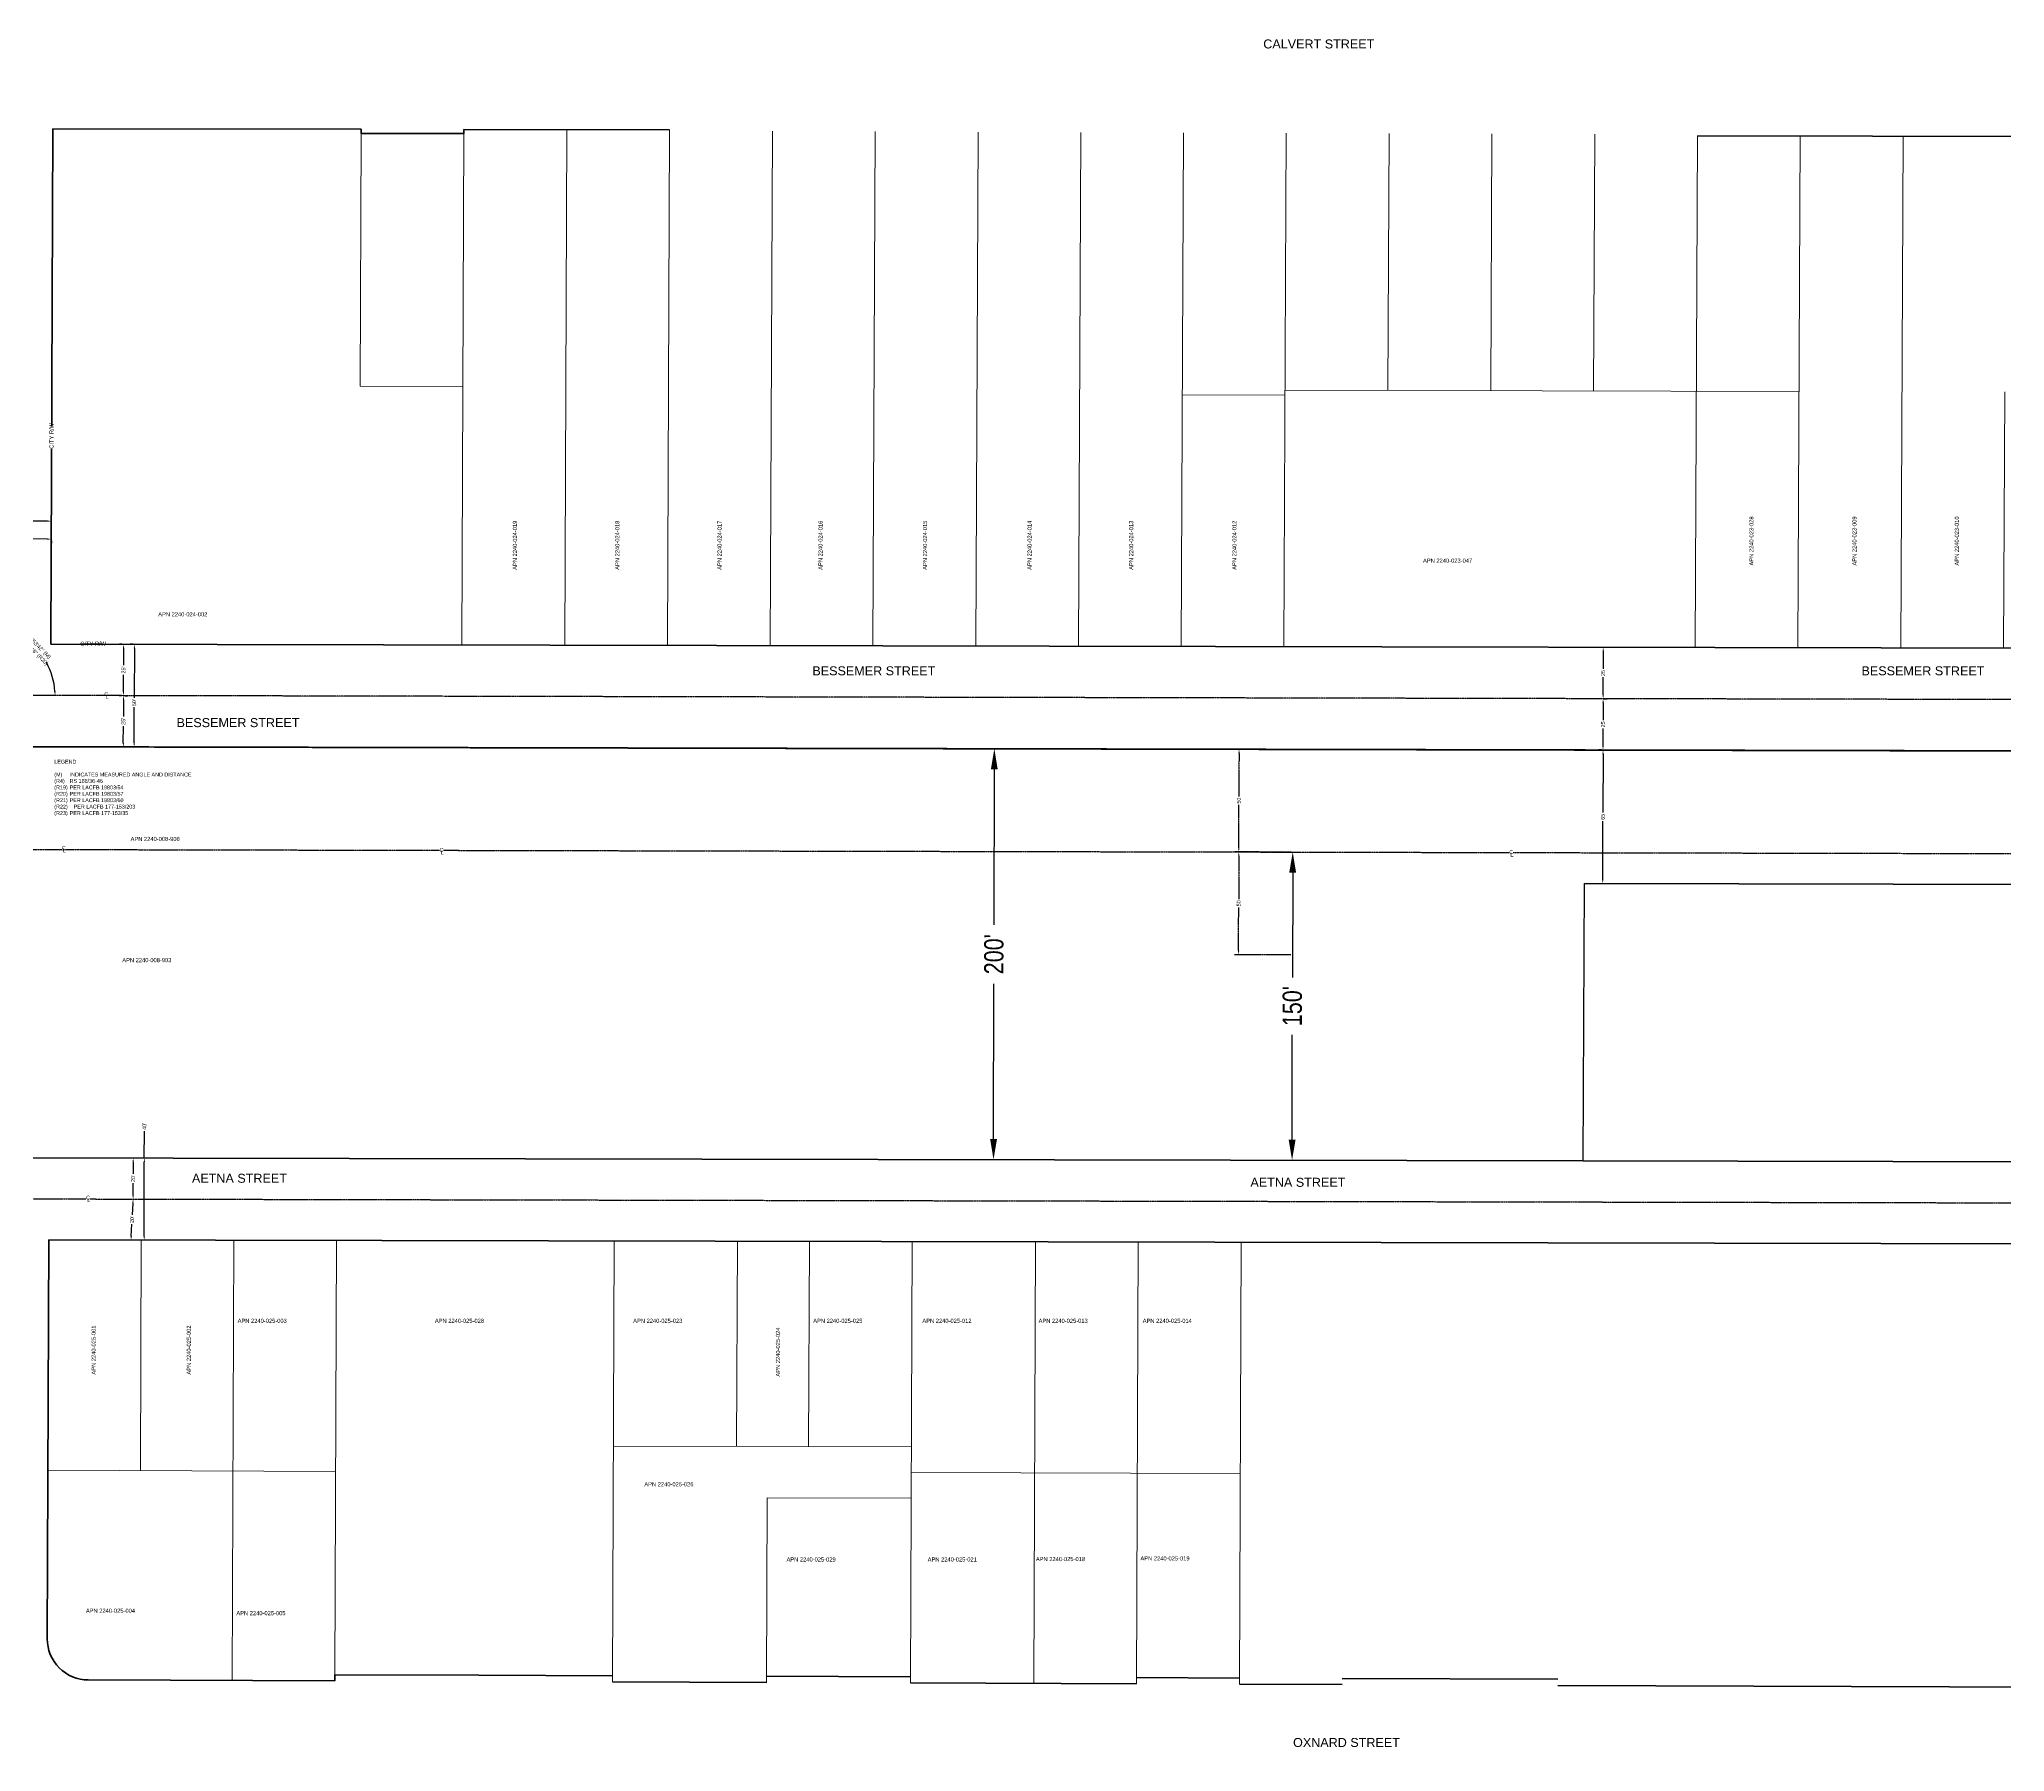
# Model space of a CAD drawing. Header units: feet. Extents: x 6423315 to 6445695, y 1882632 to 1888836.
# Drawn here: x 6427300 to 6428256, y 1887971 to 1888805 of the extents above; entities that cross this region are included whole.
import ezdxf

# ---------------------------------------------------------------- set-up
doc = ezdxf.new("R2010")
doc.units = ezdxf.units.FT
doc.header["$MEASUREMENT"] = 0
doc.linetypes.add('CENTER2', pattern=[1.125, 0.75, -0.125, 0.125, -0.125])
doc.layers.add('No_Plot Layer (Conway to Confirm)', color=30, linetype='Continuous', plot=False)
for name, color, linetype, lineweight in [('R-ANNO-LABL', 2, 'Continuous', 30), ('R-PROP-PRCL', 4, 'Continuous', 18), ('R-Row-Authority', 30, 'Continuous', 140), ('R-Row-Misc-Txto', 171, 'Continuous', 5), ('R-Row-Scl', 1, 'CENTER2', 25), ('R-Row-Sname', 8, 'Continuous', 0), ('R-Row-Srow', 6, 'Continuous', 50), ('V-ALGN-LINE-EXTN-', 7, 'Continuous', 18)]:
    doc.layers.add(name, color=color, linetype=linetype, lineweight=lineweight)
doc.styles.add('CG-Symbol', font='arial.ttf', dxfattribs={"width": 0.8, "height": 0.09375})
doc.styles.add('G1_1 8_0', font='arial.ttf')
doc.styles.add('G4_7 32', font='arial.ttf', dxfattribs={"height": 0.219})
doc.styles.add('NCS1-Anno', font='arial.ttf', dxfattribs={"width": 0.8, "height": 0.09375})
doc.dimstyles.new('Annotative (NCS1)', dxfattribs={"dimscale": 100, "dimtxt": 0.09375, "dimasz": 0.1, "dimexe": 0.1, "dimexo": 0.04, "dimgap": 0.05, "dimtad": 0, "dimdec": 0, "dimzin": 0, "dimdsep": 46, "dimtxsty": 'NCS1-Anno', "dimcen": 0.05, "dimaunit": 1, "dimadec": 3, "dimazin": 0, "dimtfac": 1, "dimtdec": 0, "dimtofl": 0, "dimtmove": 0, "dimatfit": 3, "dimfxl": 0.1, "dimtolj": 1, "dimtzin": 0, "dimarcsym": 0})

# ---------------------------------------------------------------- blocks, each defined once
blk = doc.blocks.new('*D3')
at = {"layer": 'Defpoints', "color": 0}
for p in [(6427909.69, 1888409.15), (6428051.66, 1888408.85), (6428051.35, 1888258.85)]:
    blk.add_point(p, dxfattribs=at)
at = {"layer": 'R-ANNO-LABL', "color": 0, "lineweight": -2}
for p, q in [((6427909.67, 1888399.15), (6427909.56, 1888348.07)), ((6427909.4, 1888269.15), (6427909.5, 1888320.22))]:
    blk.add_line(p, q, dxfattribs=at)
at = {"layer": 'R-ANNO-LABL', "color": 0}
for points in [[(6427908, 1888399.15), (6427911.33, 1888399.14), (6427909.69, 1888409.15)], [(6427907.73, 1888269.15), (6427911.06, 1888269.14), (6427909.38, 1888259.15)]]:
    blk.add_solid(points, dxfattribs=at)
at = {"layer": 'R-ANNO-LABL', "color": 0, "insert": (6427909.53, 1888334.15), "char_height": 9.375, "attachment_point": 5, "rotation": 89.88098, "style": 'NCS1-Anno'}
blk.add_mtext("\\A1;150'", dxfattribs=at)
blk = doc.blocks.new('*D4')
at = {"layer": 'Defpoints', "color": 0}
for p in [(6427764.46, 1888459.41), (6428051.75, 1888458.82), (6428051.35, 1888258.85)]:
    blk.add_point(p, dxfattribs=at)
at = {"layer": 'R-ANNO-LABL', "color": 0, "lineweight": -2}
for p, q in [((6427764.44, 1888449.41), (6427764.29, 1888373.76)), ((6427764.08, 1888269.44), (6427764.23, 1888345.08))]:
    blk.add_line(p, q, dxfattribs=at)
at = {"layer": 'R-ANNO-LABL', "color": 0}
for points in [[(6427762.77, 1888449.41), (6427766.11, 1888449.4), (6427764.46, 1888459.41)], [(6427762.41, 1888269.44), (6427765.74, 1888269.43), (6427764.06, 1888259.44)]]:
    blk.add_solid(points, dxfattribs=at)
at = {"layer": 'R-ANNO-LABL', "color": 0, "insert": (6427764.26, 1888359.42), "char_height": 9.375, "attachment_point": 5, "rotation": 89.88376, "style": 'NCS1-Anno'}
blk.add_mtext("\\A1;200'", dxfattribs=at)
blk = doc.blocks.new('*D8')
at = {"layer": 'Defpoints', "color": 0, "transparency": 16777216}
for p in [(6425954.99, 1888533.21), (6424633.32, 1888245.96), (6428594.95, 1888237.72), (6425921.82, 1888224.82), (6425952.84, 1887971.28)]:
    blk.add_point(p, dxfattribs=at)
at = {"layer": 'R-ANNO-LABL', "color": 0, "lineweight": -2, "transparency": 16777216}
for start, end in [(182.98141, 211.82576), (237.83587, 266.68022)]:
    blk.add_arc((6425953.88, 1888243.22), 36.96, start, end, dxfattribs=at)
at = {"layer": 'R-ANNO-LABL', "color": 0, "transparency": 16777216}
for points in [[(6425916.64, 1888241.29), (6425917.3, 1888241.3), (6425916.92, 1888243.29)], [(6425951.75, 1888206.65), (6425951.73, 1888205.98), (6425953.74, 1888206.26)]]:
    blk.add_solid(points, dxfattribs=at)
at = {"layer": 'R-ANNO-LABL', "color": 0, "transparency": 16777216, "insert": (6425927.67, 1888217.16), "char_height": 1.875, "width": 27.8597, "attachment_point": 5, "rotation": 314.83081, "style": 'NCS1-Anno'}
blk.add_mtext('\\A1;89°54\'0" (M) \\P89%%D53\'50" (R16)', dxfattribs=at)
blk = doc.blocks.new('*D10')
at = {"layer": 'Defpoints', "color": 0, "transparency": 16777216}
for p in [(6427276.4, 1888791.6), (6427282.97, 1888424.29), (6425954.58, 1888413.21), (6428595.59, 1888407.72), (6427274.27, 1888240.39)]:
    blk.add_point(p, dxfattribs=at)
at = {"layer": 'R-ANNO-LABL', "color": 0, "lineweight": -2, "transparency": 16777216}
for start, end in [(70.69086, 82.61014), (7.04925, 18.96853)]:
    blk.add_arc((6427274.93, 1888410.46), 16, start, end, dxfattribs=at)
at = {"layer": 'R-ANNO-LABL', "color": 0, "transparency": 16777216}
for points in [[(6427276.96, 1888426), (6427277.01, 1888426.66), (6427274.99, 1888426.46)], [(6427291.14, 1888412.45), (6427290.47, 1888412.41), (6427290.92, 1888410.43)]]:
    blk.add_solid(points, dxfattribs=at)
at = {"layer": 'R-ANNO-LABL', "color": 0, "transparency": 16777216, "insert": (6427286.27, 1888421.74), "char_height": 1.875, "width": 12.9679, "attachment_point": 5, "rotation": 314.82969, "style": 'NCS1-Anno'}
blk.add_mtext('\\A1;89°53\'51"(M)', dxfattribs=at)
blk = doc.blocks.new('Centerline')
at = {"insert": (-0.032, 0.064), "char_height": 0.0938, "attachment_point": 1, "style": 'NCS1-Anno', "bg_fill": 3, "box_fill_scale": 1, "bg_fill_color": 256, "bg_fill_transparency": 0}
blk.add_mtext_dynamic_manual_height_columns('C', width=0.09375, gutter_width=0.469, heights=[0.132], dxfattribs=at)
at = {"insert": (-0.005, 0.002), "char_height": 0.0938, "attachment_point": 1, "style": 'NCS1-Anno'}
blk.add_mtext_dynamic_manual_height_columns('L', width=0.09375, gutter_width=0.469, heights=[0], dxfattribs=at)
blk = doc.blocks.new('*D14')
at = {"layer": 'Defpoints', "color": 0, "transparency": 16777216}
for p in [(6427276.4, 1888791.6), (6427291.34, 1888513.12), (6427275.22, 1888485.4), (6428595.94, 1888482.71), (6427274.27, 1888240.39)]:
    blk.add_point(p, dxfattribs=at)
at = {"layer": 'R-ANNO-LABL', "color": 0, "lineweight": -2, "transparency": 16777216}
for start, end in [(59.862, 86.20497), (3.45675, 29.79972)]:
    blk.add_arc((6427275.22, 1888485.4), 32.07, start, end, dxfattribs=at)
at = {"layer": 'R-ANNO-LABL', "color": 0, "transparency": 16777216}
for points in [[(6427277.33, 1888517.07), (6427277.35, 1888517.74), (6427275.34, 1888517.47)], [(6427307.56, 1888487.34), (6427306.9, 1888487.32), (6427307.29, 1888485.33)]]:
    blk.add_solid(points, dxfattribs=at)
at = {"layer": 'R-ANNO-LABL', "color": 0, "transparency": 16777216, "insert": (6427297.96, 1888508.01), "char_height": 1.875, "attachment_point": 5, "rotation": 314.83086, "style": 'NCS1-Anno'}
blk.add_mtext('\\A1;89°53\'42" (M) \\P89%%D53\'46" (R20)', dxfattribs=at)
blk = doc.blocks.new('*D38')
at = {"layer": 'Defpoints', "color": 0}
for p in [(6427245.51, 1888561.7), (6427305.51, 1888561.47), (6427305.51, 1888561.47)]:
    blk.add_point(p, dxfattribs=at)
at = {"layer": 'R-ANNO-LABL', "color": 0, "lineweight": -2}
for p, q in [((6427245.51, 1888560.9), (6427245.5, 1888559.7)), ((6427247.51, 1888561.7), (6427270.73, 1888561.61)), ((6427303.51, 1888561.48), (6427275.28, 1888561.59)), ((6427305.51, 1888560.67), (6427305.5, 1888559.47))]:
    blk.add_line(p, q, dxfattribs=at)
at = {"layer": 'R-ANNO-LABL', "color": 0}
for points in [[(6427247.51, 1888562.03), (6427247.51, 1888561.36), (6427245.51, 1888561.7)], [(6427303.51, 1888561.81), (6427303.51, 1888561.15), (6427305.51, 1888561.47)]]:
    blk.add_solid(points, dxfattribs=at)
at = {"layer": 'R-ANNO-LABL', "color": 0, "insert": (6427273.01, 1888561.6), "char_height": 1.875, "attachment_point": 5, "rotation": 359.77841, "style": 'NCS1-Anno'}
blk.add_mtext("\\A1;60'", dxfattribs=at)
blk = doc.blocks.new('*D39')
at = {"layer": 'Defpoints', "color": 0}
for p in [(6427340.57, 1888485.27), (6427340.57, 1888485.27), (6427340.52, 1888460.27)]:
    blk.add_point(p, dxfattribs=at)
at = {"layer": 'R-ANNO-LABL', "color": 0, "lineweight": -2}
for p, q in [((6427339.77, 1888485.27), (6427338.57, 1888485.27)), ((6427340.57, 1888483.27), (6427340.55, 1888475.05)), ((6427340.52, 1888462.27), (6427340.54, 1888470.48)), ((6427339.72, 1888460.27), (6427338.52, 1888460.27))]:
    blk.add_line(p, q, dxfattribs=at)
at = {"layer": 'R-ANNO-LABL', "color": 0}
for points in [[(6427340.23, 1888483.27), (6427340.9, 1888483.27), (6427340.57, 1888485.27)], [(6427340.19, 1888462.27), (6427340.86, 1888462.27), (6427340.52, 1888460.27)]]:
    blk.add_solid(points, dxfattribs=at)
at = {"layer": 'R-ANNO-LABL', "color": 0, "insert": (6427340.54, 1888472.77), "char_height": 1.875, "attachment_point": 5, "rotation": 89.8833, "style": 'NCS1-Anno'}
blk.add_mtext("\\A1;25'", dxfattribs=at)
blk = doc.blocks.new('*D40')
at = {"layer": 'Defpoints', "color": 0}
for p in [(6427340.62, 1888510.27), (6427340.62, 1888510.27), (6427340.57, 1888485.27)]:
    blk.add_point(p, dxfattribs=at)
at = {"layer": 'R-ANNO-LABL', "color": 0, "lineweight": -2}
for p, q in [((6427339.82, 1888510.27), (6427338.62, 1888510.27)), ((6427340.62, 1888508.27), (6427340.6, 1888500.05)), ((6427340.57, 1888487.27), (6427340.59, 1888495.48)), ((6427341.37, 1888485.27), (6427342.57, 1888485.26))]:
    blk.add_line(p, q, dxfattribs=at)
at = {"layer": 'R-ANNO-LABL', "color": 0}
for points in [[(6427340.29, 1888508.27), (6427340.95, 1888508.27), (6427340.62, 1888510.27)], [(6427340.24, 1888487.27), (6427340.91, 1888487.27), (6427340.57, 1888485.27)]]:
    blk.add_solid(points, dxfattribs=at)
at = {"layer": 'R-ANNO-LABL', "color": 0, "insert": (6427340.6, 1888497.77), "char_height": 1.875, "attachment_point": 5, "rotation": 89.87886, "style": 'NCS1-Anno'}
blk.add_mtext("\\A1;25'", dxfattribs=at)
blk = doc.blocks.new('*D41')
at = {"layer": 'Defpoints', "color": 0}
for p in [(6427345.89, 1888510.26), (6427345.79, 1888460.26), (6427345.79, 1888460.26)]:
    blk.add_point(p, dxfattribs=at)
at = {"layer": 'R-ANNO-LABL', "color": 0, "lineweight": -2}
for p, q in [((6427345.09, 1888510.26), (6427343.89, 1888510.26)), ((6427345.89, 1888508.26), (6427345.84, 1888484.14)), ((6427345.79, 1888462.26), (6427345.83, 1888479.6)), ((6427344.99, 1888460.26), (6427343.79, 1888460.26))]:
    blk.add_line(p, q, dxfattribs=at)
at = {"layer": 'R-ANNO-LABL', "color": 0}
for points in [[(6427345.56, 1888508.26), (6427346.22, 1888508.26), (6427345.89, 1888510.26)], [(6427345.46, 1888462.26), (6427346.13, 1888462.26), (6427345.79, 1888460.26)]]:
    blk.add_solid(points, dxfattribs=at)
at = {"layer": 'R-ANNO-LABL', "color": 0, "insert": (6427345.83, 1888481.87), "char_height": 1.875, "attachment_point": 5, "rotation": 89.8833, "style": 'NCS1-Anno'}
blk.add_mtext("\\A1;50'", dxfattribs=at)
blk = doc.blocks.new('*D42')
at = {"layer": 'Defpoints', "color": 0}
for p in [(6427345.31, 1888260.25), (6427345.31, 1888260.25), (6427345.27, 1888240.25)]:
    blk.add_point(p, dxfattribs=at)
at = {"layer": 'R-ANNO-LABL', "color": 0, "lineweight": -2}
for p, q in [((6427345.31, 1888258.25), (6427345.3, 1888252.53)), ((6427345.28, 1888242.25), (6427345.29, 1888247.96))]:
    blk.add_line(p, q, dxfattribs=at)
at = {"layer": 'R-ANNO-LABL', "color": 0}
for points in [[(6427344.97, 1888258.25), (6427345.64, 1888258.25), (6427345.31, 1888260.25)], [(6427344.94, 1888242.25), (6427345.61, 1888242.25), (6427345.27, 1888240.25)]]:
    blk.add_solid(points, dxfattribs=at)
at = {"layer": 'R-ANNO-LABL', "color": 0, "insert": (6427345.29, 1888250.25), "char_height": 1.875, "attachment_point": 5, "rotation": 89.88589, "style": 'NCS1-Anno'}
blk.add_mtext("\\A1;20'", dxfattribs=at)
blk = doc.blocks.new('*D43')
at = {"layer": 'Defpoints', "color": 0}
for p in [(6427345.27, 1888240.25), (6427344.28, 1888220.25), (6427344.28, 1888220.25)]:
    blk.add_point(p, dxfattribs=at)
at = {"layer": 'R-ANNO-LABL', "color": 0, "lineweight": -2}
for p, q in [((6427345.17, 1888238.25), (6427344.89, 1888232.53)), ((6427344.38, 1888222.25), (6427344.66, 1888227.97))]:
    blk.add_line(p, q, dxfattribs=at)
at = {"layer": 'R-ANNO-LABL', "color": 0}
for points in [[(6427344.84, 1888238.27), (6427345.51, 1888238.23), (6427345.27, 1888240.25)], [(6427344.04, 1888222.26), (6427344.71, 1888222.23), (6427344.28, 1888220.25)]]:
    blk.add_solid(points, dxfattribs=at)
at = {"layer": 'R-ANNO-LABL', "color": 0, "insert": (6427344.77, 1888230.25), "char_height": 1.875, "attachment_point": 5, "rotation": 87.15459, "style": 'NCS1-Anno'}
blk.add_mtext("\\A1;20'", dxfattribs=at)
blk = doc.blocks.new('*D44')
at = {"layer": 'Defpoints', "color": 0}
for p in [(6427350.74, 1888260.24), (6427350.74, 1888260.24), (6427350.67, 1888220.24)]:
    blk.add_point(p, dxfattribs=at)
at = {"layer": 'R-ANNO-LABL', "color": 0, "lineweight": -2}
for p, q in [((6427350.74, 1888260.24), (6427350.77, 1888273.33)), ((6427350.67, 1888222.24), (6427350.74, 1888258.24))]:
    blk.add_line(p, q, dxfattribs=at)
at = {"layer": 'R-ANNO-LABL', "color": 0}
for points in [[(6427350.41, 1888258.24), (6427351.07, 1888258.24), (6427350.74, 1888260.24)], [(6427350.34, 1888222.24), (6427351, 1888222.24), (6427350.67, 1888220.24)]]:
    blk.add_solid(points, dxfattribs=at)
at = {"layer": 'R-ANNO-LABL', "color": 0, "insert": (6427350.77, 1888275.63), "char_height": 1.875, "attachment_point": 5, "rotation": 89.88861, "style": 'NCS1-Anno'}
blk.add_mtext("\\A1;40'", dxfattribs=at)
blk = doc.blocks.new('*D50')
at = {"layer": 'Defpoints', "color": 0}
for p in [(6427275.55, 1888570.33), (6427305.55, 1888570.21), (6427305.55, 1888570.21)]:
    blk.add_point(p, dxfattribs=at)
at = {"layer": 'R-ANNO-LABL', "color": 0, "lineweight": -2}
for p, q in [((6427275.55, 1888571.13), (6427275.55, 1888572.33)), ((6427277.55, 1888570.32), (6427288.27, 1888570.28)), ((6427303.55, 1888570.22), (6427292.82, 1888570.26)), ((6427305.55, 1888571.01), (6427305.55, 1888572.21))]:
    blk.add_line(p, q, dxfattribs=at)
at = {"layer": 'R-ANNO-LABL', "color": 0}
for points in [[(6427277.55, 1888570.65), (6427277.54, 1888569.98), (6427275.55, 1888570.33)], [(6427303.55, 1888570.55), (6427303.54, 1888569.88), (6427305.55, 1888570.21)]]:
    blk.add_solid(points, dxfattribs=at)
at = {"layer": 'R-ANNO-LABL', "color": 0, "insert": (6427290.55, 1888570.27), "char_height": 1.875, "attachment_point": 5, "rotation": 359.77841, "style": 'NCS1-Anno'}
blk.add_mtext("\\A1;30'", dxfattribs=at)
blk = doc.blocks.new('*D564')
at = {"layer": 'Defpoints', "color": 0, "transparency": 16777216}
for p in [(6427883.45, 1888409.2), (6427909.69, 1888409.15), (6427909.58, 1888359.15)]:
    blk.add_point(p, dxfattribs=at)
at = {"layer": 'R-Row-Scl', "color": 0, "lineweight": -2, "transparency": 16777216}
for p, q in [((6427908.89, 1888409.15), (6427881.45, 1888409.2)), ((6427883.45, 1888407.2), (6427883.4, 1888386.27)), ((6427883.35, 1888361.2), (6427883.39, 1888382.13)), ((6427908.78, 1888359.15), (6427881.35, 1888359.2))]:
    blk.add_line(p, q, dxfattribs=at)
at = {"layer": 'R-Row-Scl', "color": 0, "transparency": 16777216}
for points in [[(6427883.11, 1888407.2), (6427883.78, 1888407.2), (6427883.45, 1888409.2)], [(6427883.02, 1888361.2), (6427883.68, 1888361.2), (6427883.35, 1888359.2)]]:
    blk.add_solid(points, dxfattribs=at)
at = {"layer": 'R-Row-Scl', "color": 0, "transparency": 16777216, "insert": (6427883.4, 1888384.2), "char_height": 1.875, "attachment_point": 5, "rotation": 89.88098, "style": 'NCS1-Anno'}
blk.add_mtext('\\A1;50', dxfattribs=at)
blk = doc.blocks.new('*D565')
at = {"layer": 'Defpoints', "color": 0, "transparency": 16777216}
for p in [(6427883.55, 1888459.2), (6427883.55, 1888459.2), (6427883.45, 1888409.2)]:
    blk.add_point(p, dxfattribs=at)
at = {"layer": 'R-Row-Scl', "color": 0, "lineweight": -2, "transparency": 16777216}
for p, q in [((6427882.75, 1888459.2), (6427881.55, 1888459.2)), ((6427883.55, 1888457.2), (6427883.51, 1888436.27)), ((6427883.45, 1888411.2), (6427883.5, 1888432.13)), ((6427882.65, 1888409.2), (6427881.45, 1888409.2))]:
    blk.add_line(p, q, dxfattribs=at)
at = {"layer": 'R-Row-Scl', "color": 0, "transparency": 16777216}
for points in [[(6427883.22, 1888457.2), (6427883.88, 1888457.2), (6427883.55, 1888459.2)], [(6427883.12, 1888411.2), (6427883.79, 1888411.2), (6427883.45, 1888409.2)]]:
    blk.add_solid(points, dxfattribs=at)
at = {"layer": 'R-Row-Scl', "color": 0, "transparency": 16777216, "insert": (6427883.5, 1888434.2), "char_height": 1.875, "attachment_point": 5, "rotation": 89.88098, "style": 'NCS1-Anno'}
blk.add_mtext('\\A1;50', dxfattribs=at)
blk = doc.blocks.new('*D566')
at = {"layer": 'Defpoints', "color": 0, "transparency": 16777216}
for p in [(6428060.38, 1888508.85), (6428060.33, 1888483.77), (6428060.77, 1888483.77)]:
    blk.add_point(p, dxfattribs=at)
at = {"layer": 'V-ALGN-LINE-EXTN-', "color": 0, "lineweight": -2, "transparency": 16777216}
for p, q in [((6428060.82, 1888506.85), (6428060.8, 1888498.41)), ((6428061.18, 1888508.85), (6428062.82, 1888508.85)), ((6428060.77, 1888485.77), (6428060.79, 1888494.22)), ((6428061.13, 1888483.77), (6428062.77, 1888483.77))]:
    blk.add_line(p, q, dxfattribs=at)
at = {"layer": 'V-ALGN-LINE-EXTN-', "color": 0, "transparency": 16777216}
for points in [[(6428060.48, 1888506.85), (6428061.15, 1888506.85), (6428060.82, 1888508.85)], [(6428060.44, 1888485.77), (6428061.11, 1888485.77), (6428060.77, 1888483.77)]]:
    blk.add_solid(points, dxfattribs=at)
at = {"layer": 'V-ALGN-LINE-EXTN-', "color": 0, "transparency": 16777216, "insert": (6428060.8, 1888496.31), "char_height": 1.875, "attachment_point": 5, "rotation": 89.88098, "style": 'NCS1-Anno'}
blk.add_mtext('\\A1;25', dxfattribs=at)
blk = doc.blocks.new('*D567')
at = {"layer": 'Defpoints', "color": 0, "transparency": 16777216}
for p in [(6428060.77, 1888483.77), (6428060.72, 1888458.83), (6428060.72, 1888458.83)]:
    blk.add_point(p, dxfattribs=at)
at = {"layer": 'V-ALGN-LINE-EXTN-', "color": 0, "lineweight": -2, "transparency": 16777216}
for p, q in [((6428059.97, 1888483.77), (6428058.77, 1888483.78)), ((6428060.76, 1888481.77), (6428060.75, 1888473.4)), ((6428060.72, 1888460.83), (6428060.74, 1888469.21)), ((6428059.92, 1888458.83), (6428058.72, 1888458.84))]:
    blk.add_line(p, q, dxfattribs=at)
at = {"layer": 'V-ALGN-LINE-EXTN-', "color": 0, "transparency": 16777216}
for points in [[(6428060.43, 1888481.77), (6428061.1, 1888481.77), (6428060.77, 1888483.77)], [(6428060.39, 1888460.83), (6428061.05, 1888460.83), (6428060.72, 1888458.83)]]:
    blk.add_solid(points, dxfattribs=at)
at = {"layer": 'V-ALGN-LINE-EXTN-', "color": 0, "transparency": 16777216, "insert": (6428060.74, 1888471.3), "char_height": 1.875, "attachment_point": 5, "rotation": 89.88098, "style": 'NCS1-Anno'}
blk.add_mtext('\\A1;25', dxfattribs=at)
blk = doc.blocks.new('*D568')
at = {"layer": 'Defpoints', "color": 0, "transparency": 16777216}
for p in [(6428051.77, 1888458.79), (6428060.73, 1888458.77), (6428051.64, 1888393.85)]:
    blk.add_point(p, dxfattribs=at)
at = {"layer": 'V-ALGN-LINE-EXTN-', "color": 0, "lineweight": -2, "transparency": 16777216}
for p, q in [((6428052.57, 1888458.79), (6428062.73, 1888458.77)), ((6428060.72, 1888456.77), (6428060.66, 1888428.39)), ((6428060.6, 1888395.83), (6428060.66, 1888424.22)), ((6428052.44, 1888393.85), (6428062.59, 1888393.83))]:
    blk.add_line(p, q, dxfattribs=at)
at = {"layer": 'V-ALGN-LINE-EXTN-', "color": 0, "transparency": 16777216}
for points in [[(6428060.39, 1888456.77), (6428061.06, 1888456.77), (6428060.73, 1888458.77)], [(6428060.26, 1888395.83), (6428060.93, 1888395.83), (6428060.59, 1888393.83)]]:
    blk.add_solid(points, dxfattribs=at)
at = {"layer": 'V-ALGN-LINE-EXTN-', "color": 0, "transparency": 16777216, "insert": (6428060.66, 1888426.3), "char_height": 1.875, "attachment_point": 5, "rotation": 89.88098, "style": 'NCS1-Anno'}
blk.add_mtext('\\A1;65', dxfattribs=at)

msp = doc.modelspace()

# ---------------------------------------------------------------- linework, layer by layer
at = {"layer": 'No_Plot Layer (Conway to Confirm)'}
msp.add_line((6428051.12, 1888258.84), (6428051.64, 1888393.85), dxfattribs=at)
at = {"layer": 'R-PROP-PRCL'}
for p, q in [((6427455.8, 1888635.92), (6427456.28, 1888758.92)), ((6427505.31, 1888509.93), (6427506.28, 1888758.81)), ((6427555.38, 1888509.91), (6427556.41, 1888760.71)), ((6427606.43, 1888760.61), (6427605.39, 1888509.81)), ((6427655.39, 1888509.7), (6427656.46, 1888759.99)), ((6427706.48, 1888759.81), (6427705.4, 1888509.6)), ((6427755.41, 1888509.49), (6427756.51, 1888759.62)), ((6427806.53, 1888759.44), (6427805.42, 1888509.39)), ((6427855.43, 1888509.28), (6427856.56, 1888759.25)), ((6427906.58, 1888759.07), (6427905.43, 1888509.18)), ((6427956.61, 1888758.88), (6427956.02, 1888633.9)), ((6428006.63, 1888758.7), (6428006.07, 1888633.76)), ((6428056.66, 1888758.51), (6428056.09, 1888633.63)), ((6428105.6, 1888508.68), (6428106.68, 1888757.72)), ((6428156.7, 1888757.61), (6428155.61, 1888508.58)), ((6428206.73, 1888757.51), (6428205.68, 1888508.47)), ((6427505.8, 1888635.82), (6427455.8, 1888635.92)), ((6427906.01, 1888634.04), (6428156.16, 1888633.35)), ((6427855.98, 1888631.73), (6427906, 1888631.54)), ((6428256.22, 1888633.08), (6428255.69, 1888508.37)), ((6427349.25, 1888220.24), (6427348.83, 1888108.13)), ((6427394.28, 1888220.15), (6427393.46, 1888005.94)), ((6427444.3, 1888220.05), (6427443.5, 1888008.76)), ((6427579.37, 1888219.78), (6427578.56, 1888005.26)), ((6427639.4, 1888219.71), (6427639.02, 1888119.79)), ((6427674.42, 1888219.64), (6427674.04, 1888119.72)), ((6427724.45, 1888219.53), (6427723.63, 1888004.73)), ((6427784.48, 1888219.41), (6427783.66, 1888004.5)), ((6427834.5, 1888219.3), (6427833.69, 1888004.32)), ((6427884.53, 1888219.2), (6427883.72, 1888004.14)), ((6427578.99, 1888119.91), (6427724.07, 1888119.62)), ((6427303.81, 1888108.34), (6427443.88, 1888107.69)), ((6427724.02, 1888107.14), (6427884.1, 1888106.67)), ((6427653.94, 1888094.78), (6427653.6, 1888004.98)), ((6427723.98, 1888094.65), (6427653.94, 1888094.78))]:
    msp.add_line(p, q, dxfattribs=at)
at = {"layer": 'R-Row-Authority'}
for p, q in [((6428595.85, 1888457.66), (6427245.12, 1888460.47)), ((6428051.64, 1888393.85), (6428552.6, 1888392.81)), ((6427274.35, 1888260.39), (6428051.12, 1888258.84))]:
    msp.add_line(p, q, dxfattribs=at)
msp.add_lwpolyline([(6425954.69, 1888463.21), (6428595.76, 1888457.72), (6430203.76, 1888454.59, -0.000327)], format="xyb", dxfattribs=at)
at = {"layer": 'R-Row-Scl'}
msp.add_line((6427274.31, 1888240.39), (6428595.01, 1888237.76), dxfattribs=at)
msp.add_lwpolyline([(6425954.58, 1888413.21), (6428595.65, 1888407.72), (6430203.66, 1888404.59, -0.000327)], format="xyb", dxfattribs=at)
at = {"layer": 'R-Row-Srow'}
for p, q in [((6427305.31, 1888510.34), (6427306.28, 1888761.23)), ((6427456.28, 1888760.92), (6427306.28, 1888761.23)), ((6427456.28, 1888758.92), (6427456.28, 1888760.92)), ((6427506.28, 1888758.81), (6427456.28, 1888758.92)), ((6427506.28, 1888758.81), (6427506.28, 1888760.81)), ((6427606.43, 1888760.61), (6427506.28, 1888760.81)), ((6428406.91, 1888757.09), (6428106.68, 1888757.72)), ((6428051.12, 1888258.84), (6428565.08, 1888257.82)), ((6427303.49, 1888026.27), (6427304.23, 1888220.33)), ((6427304.23, 1888220.33), (6428564.93, 1888217.82)), ((6427323.42, 1888006.2), (6427443.49, 1888005.76)), ((6427443.5, 1888008.76), (6427443.49, 1888005.76)), ((6427443.5, 1888008.76), (6427513.54, 1888008.5)), ((6427513.54, 1888008.5), (6427578.57, 1888008.26)), ((6427578.56, 1888005.26), (6427653.6, 1888004.98)), ((6427653.61, 1888007.98), (6427723.64, 1888007.73)), ((6427723.63, 1888004.73), (6427833.69, 1888004.32)), ((6427833.7, 1888007.32), (6427883.73, 1888007.14)), ((6427883.72, 1888004.14), (6427933.74, 1888003.95)), ((6427933.75, 1888006.95), (6428038.8, 1888006.57)), ((6428038.79, 1888003.57), (6428414.06, 1888002.19))]:
    msp.add_line(p, q, dxfattribs=at)
msp.add_arc((6427323.49, 1888026.2), 20, 179.7825, 269.78928, dxfattribs=at)

# ---------------------------------------------------------------- texts
at = {"layer": 'R-ANNO-LABL', "insert": (6427306.91, 1888454.07), "char_height": 1.875, "width": 57.393, "attachment_point": 1, "style": 'NCS1-Anno'}
msp.add_mtext('LEGEND\\P\\P(M) ^IINDICATES MEASURED ANGLE AND DISTANCE\\P(R4)^IRS 188/36-46\\P(R19) ^IPER LACFB 19803/54\\P(R20) ^IPER LACFB 19803/57\\P(R21) ^IPER LACFB 19803/60\\P(R22)    PER LACFB 177-153/203\\P(R23)^IPER LACFB 177-153/35', dxfattribs=at)
at = {"layer": 'R-Row-Misc-Txto', "style": 'G1_1 8_0'}
for s, p in [('APN 2240-024-019', (6427532.1, 1888546.52)), ('APN 2240-024-018', (6427581.92, 1888546.52)), ('APN 2240-024-017', (6427631.7, 1888546.52)), ('APN 2240-024-016', (6427680.83, 1888546.52)), ('APN 2240-024-015', (6427731.69, 1888546.52)), ('APN 2240-024-014', (6427782.59, 1888546.52)), ('APN 2240-024-013', (6427832.06, 1888546.52)), ('APN 2240-024-012', (6427882.3, 1888546.52)), ('APN 2240-023-028', (6428133.94, 1888548.6)), ('APN 2240-023-009', (6428184.1, 1888548.6)), ('APN 2240-023-010', (6428233.92, 1888548.6)), ('APN 2240-025-001', (6427327.06, 1888154.81)), ('APN 2240-025-002', (6427373.4, 1888154.82)), ('APN 2240-025-024', (6427660.13, 1888153.83))]:
    msp.add_text(s, height=2, rotation=90, dxfattribs=at).set_placement(p)
for s, p in [('APN 2240-023-047', (6427973.11, 1888550)), ('APN 2240-024-002', (6427357.5, 1888523.88)), ('APN 2240-008-908', (6427344.06, 1888414.54)), ('APN 2240-008-903', (6427340, 1888355.55)), ('APN 2240-025-003', (6427396.16, 1888180)), ('APN 2240-025-028', (6427492.16, 1888180)), ('APN 2240-025-023', (6427588.69, 1888180)), ('APN 2240-025-025', (6427676.31, 1888180)), ('APN 2240-025-012', (6427729.43, 1888180)), ('APN 2240-025-013', (6427786, 1888180)), ('APN 2240-025-014', (6427836.67, 1888180)), ('APN 2240-025-026', (6427594.1, 1888100.45)), ('APN 2240-025-029', (6427663.31, 1888063.84)), ('APN 2240-025-021', (6427732.02, 1888063.84)), ('APN 2240-025-018', (6427784.68, 1888064.03)), ('APN 2240-025-019', (6427835.57, 1888064.35)), ('APN 2240-025-004', (6427322.29, 1888038.89)), ('APN 2240-025-005', (6427395.53, 1888037.7))]:
    msp.add_text(s, height=2, dxfattribs=at).set_placement(p)
at = {"layer": 'R-Row-Sname', "char_height": 4.38, "attachment_point": 1, "style": 'G4_7 32'}
for s, insert, width in [('CALVERT STREET', (6427895.35, 1888804.67), 68.7751), ('CALVERT STREET', (6427895.35, 1888804.67), 68.7751), ('BESSEMER STREET', (6427675.89, 1888499.55), 67.9573), ('BESSEMER STREET', (6428186.52, 1888499.55), 67.9573), ('BESSEMER STREET', (6427366.42, 1888474.34), 67.9573), ('AETNA STREET', (6427373.92, 1888252.57), 74.9877), ('AETNA STREET', (6427889.1, 1888250.6), 74.9877), ('AETNA STREET', (6427889.1, 1888250.6), 74.9877), ('OXNARD STREET', (6427909.85, 1887977.95), 76.0371), ('OXNARD STREET', (6427909.85, 1887977.95), 76.0371)]:
    msp.add_mtext(s, dxfattribs=dict(at, insert=insert, width=width))

# ---------------------------------------------------------------- dimensions: what is measured, and where the dimension line sits
at = {"layer": 'R-ANNO-LABL'}
for base, line1, line2, text, override, picture, middle in [((6427282.9705, 1888424.2917), ((6428595.5938, 1888407.7212), (6425954.584, 1888413.2075)), ((6427274.2693, 1888240.3902), (6427276.401, 1888791.5974)), '<>(M)', {"dimscale": 0, "dimpost": ''}, '*D10', (6427286.2718, 1888421.7422)), ((6425921.82, 1888224.82), ((6424633.32, 1888245.96), (6428594.95, 1888237.72)), ((6425954.99, 1888533.21), (6425952.84, 1887971.28)), '<> (M) \\P89%%D53\'50" (R16)', {"dimscale": 0}, '*D8', (6425927.67, 1888217.16))]:
    dim = msp.add_angular_dim_2l(base=base, line1=line1, line2=line2, text=text, dimstyle='Annotative (NCS1)', override=override, dxfattribs=at)
    dim.commit()
    dim.dimension.update_dxf_attribs({"geometry": picture, "text_midpoint": middle})
for p1, p2, distance, override, picture, middle in [((6427275.55, 1888570.33), (6427305.55, 1888570.21), 0, {"dimdec": 0, "dimpost": "'"}, '*D50', (6427290.55, 1888570.27)), ((6427340.57, 1888485.27), (6427340.62, 1888510.27), 0, {"dimdec": 0, "dimpost": "'"}, '*D40', (6427340.6, 1888497.77)), ((6427340.52, 1888460.27), (6427340.57, 1888485.27), 0, {"dimdec": 0, "dimpost": "'"}, '*D39', (6427340.54, 1888472.77)), ((6428051.35, 1888258.85), (6428051.75, 1888458.82), 287.29, {"dimdec": 0, "dimpost": "'", "dimse1": 1, "dimse2": 1, "dimsd1": 0}, '*D4', (6427764.26, 1888359.42)), ((6428051.35, 1888258.85), (6428051.66, 1888408.85), 141.97, {"dimdec": 0, "dimpost": "'", "dimse1": 1, "dimse2": 1, "dimsd1": 0}, '*D3', (6427909.53, 1888334.15)), ((6427345.27, 1888240.25), (6427345.31, 1888260.25), 0, {"dimdec": 0, "dimpost": "'", "dimse1": 1, "dimse2": 1}, '*D42', (6427345.29, 1888250.25)), ((6427345.27, 1888240.25), (6427344.28, 1888220.25), 0, {"dimdec": 0, "dimpost": "'", "dimse1": 1, "dimse2": 1}, '*D43', (6427344.77, 1888230.25))]:
    dim = msp.add_aligned_dim(p1=p1, p2=p2, distance=distance, dimstyle='Annotative (NCS1)', override=override, dxfattribs=at)
    dim.commit()
    dim.dimension.update_dxf_attribs({"geometry": picture, "text_midpoint": middle})
for base, p1, p2, angle, override, picture, middle in [((6427305.51, 1888561.47), (6427245.51, 1888561.7), (6427305.51, 1888561.47), 359.77841, {"dimdec": 0, "dimpost": "'"}, '*D38', (6427273.01, 1888561.6)), ((6427345.79, 1888460.26), (6427345.89, 1888510.26), (6427345.79, 1888460.26), 269.8833, {"dimdec": 0, "dimpost": "'"}, '*D41', (6427345.83, 1888481.87)), ((6427350.74, 1888260.24), (6427350.67, 1888220.24), (6427350.74, 1888260.24), 89.88861, {"dimdec": 0, "dimpost": "'", "dimse1": 1, "dimse2": 1}, '*D44', (6427350.77, 1888275.63))]:
    dim = msp.add_linear_dim(base=base, p1=p1, p2=p2, angle=angle, dimstyle='Annotative (NCS1)', override=override, dxfattribs=at)
    dim.commit()
    dim.dimension.update_dxf_attribs({"geometry": picture, "text_midpoint": middle, "dimtype": 129})
at = {"layer": 'R-Row-Scl'}
for p1, p2, distance, picture, middle in [((6427883.45, 1888409.2), (6427883.55, 1888459.2), 0, '*D565', (6427883.5, 1888434.2)), ((6427909.58, 1888359.15), (6427909.69, 1888409.15), 26.24, '*D564', (6427883.4, 1888384.2))]:
    dim = msp.add_aligned_dim(p1=p1, p2=p2, distance=distance, dimstyle='Annotative (NCS1)', dxfattribs=at)
    dim.commit()
    dim.dimension.update_dxf_attribs({"geometry": picture, "text_midpoint": middle})
at = {"layer": 'V-ALGN-LINE-EXTN-'}
for p1, p2, distance, picture, middle in [((6428060.38, 1888508.85), (6428060.33, 1888483.77), 0.44, '*D566', (6428060.8, 1888496.31)), ((6428060.77, 1888483.77), (6428060.72, 1888458.83), 0, '*D567', (6428060.74, 1888471.3)), ((6428051.64, 1888393.85), (6428051.77, 1888458.79), -8.95, '*D568', (6428060.66, 1888426.3))]:
    dim = msp.add_aligned_dim(p1=p1, p2=p2, distance=distance, dimstyle='Annotative (NCS1)', dxfattribs=at)
    dim.commit()
    dim.dimension.update_dxf_attribs({"geometry": picture, "text_midpoint": middle})

# ---------------------------------------------------------------- next in the draw order: block references
at = {"layer": 'R-ANNO-LABL', "xscale": 20, "yscale": 20, "zscale": 20}
for p in [(6427331.9, 1888485.64), (6427311.24, 1888410.88), (6427495.1, 1888409.83), (6428015.73, 1888408.82), (6427323.07, 1888240.61)]:
    msp.add_blockref('Centerline', p, dxfattribs=at)

# ---------------------------------------------------------------- next in the draw order: linework, layer by layer
at = {"layer": 'R-Row-Scl'}
msp.add_line((6428595.94, 1888482.66), (6425954.74, 1888488.15), dxfattribs=at)

# ---------------------------------------------------------------- next in the draw order: dimensions: what is measured, and where the dimension line sits
at = {"layer": 'R-ANNO-LABL'}
dim = msp.add_angular_dim_2l(base=(6427291.34, 1888513.12), line1=((6427274.27, 1888240.39), (6427276.4, 1888791.6)), line2=((6427275.22, 1888485.4), (6428595.94, 1888482.71)), text='<> (M) \\P89%%D53\'46" (R20)', dimstyle='Annotative (NCS1)', override={"dimscale": 0}, dxfattribs=at)
dim.commit()
dim.dimension.update_dxf_attribs({"geometry": '*D14', "text_midpoint": (6427297.96, 1888508.01)})

# ---------------------------------------------------------------- next in the draw order: texts
at = {"layer": 'R-ANNO-LABL', "insert": (6427304.55, 1888605.45), "char_height": 2, "width": 10.679, "attachment_point": 1, "rotation": 90, "style": 'CG-Symbol', "bg_fill": 3, "box_fill_scale": 1, "bg_fill_color": 256, "bg_fill_transparency": 0}
msp.add_mtext('CITY R/W', dxfattribs=at)
at = {"layer": 'R-ANNO-LABL', "insert": (6427319.54, 1888511.54), "char_height": 2, "width": 9.9977, "attachment_point": 1, "style": 'CG-Symbol', "bg_fill": 3, "box_fill_scale": 1, "bg_fill_color": 256, "bg_fill_transparency": 0}
msp.add_mtext('CITY R/W', dxfattribs=at)

# ---------------------------------------------------------------- next in the draw order: linework, layer by layer
at = {"layer": 'R-Row-Srow'}
msp.add_line((6428553.04, 1888507.75), (6427305.31, 1888510.34), dxfattribs=at)

doc.saveas('drawing.dxf')
